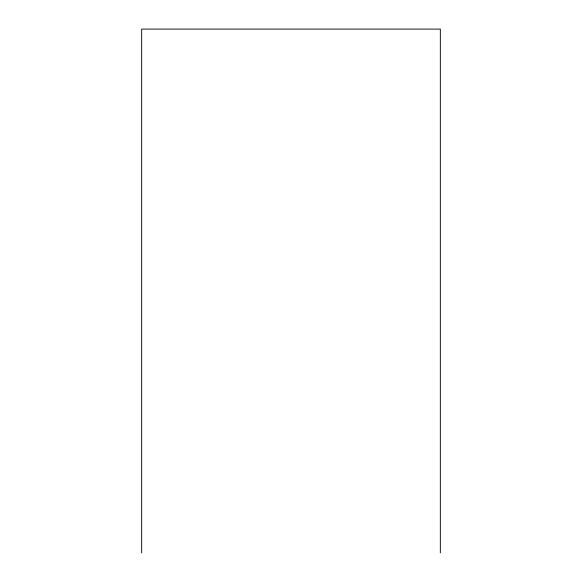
<?xml version="1.0" encoding="UTF-8"?>
<svg xmlns="http://www.w3.org/2000/svg" width="582" height="582" viewBox="0 0 582 582"><rect width="100%" height="100%" fill="white"/><g stroke="black" fill="none" stroke-linecap="round" stroke-linejoin="round"><path stroke-width="0.87" d="M440.334 552.9L440.334 29.1L141.666 29.1L141.666 552.9"/></g></svg>
